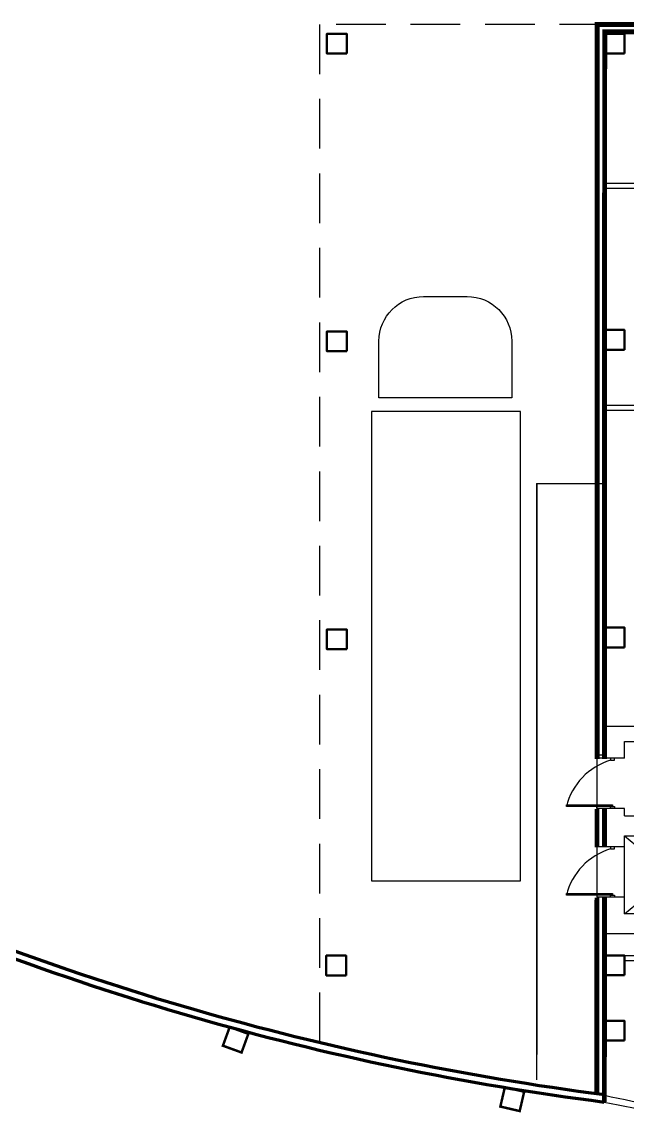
# Model space of a CAD drawing. Header units: millimetres. Extents: x 72758 to 367830, y 150032 to 293149.
# Drawn here: x 131760 to 143975, y 207419 to 229614 of the extents above; entities that cross this region are included whole.
import ezdxf

# ---------------------------------------------------------------- set-up
doc = ezdxf.new("R2010")
doc.units = ezdxf.units.MM
doc.linetypes.add('штриховая', pattern=[0.75, 0.5, -0.25])
doc.layers.add('4', color=34, linetype='Continuous')
doc.layers.add('columns', color=192, linetype='Continuous')

# ---------------------------------------------------------------- blocks, each defined once
blk = doc.blocks.new('Z$W@#52')
at = {"layer": 'columns', "lineweight": 0, "ltscale": 2000, "const_width": 50}
blk.add_lwpolyline([(21.53718579444103, 237.3432156166527), (224.6487432743888, 581.9381883283204), (569.243715985911, 378.8266308484599), (366.1321585060796, 34.23165813692322), (21.53718579455744, 237.3432156167983)], dxfattribs=at)
blk = doc.blocks.new('Z$W@#13317')
at = {"layer": 'columns', "lineweight": 50}
blk.add_lwpolyline([(400.0000000000582, 0), (5.820766091346741e-11, 0), (5.820766091346741e-11, 400), (400.0000000000582, 400)], close=True, dxfattribs=at)
blk.add_lwpolyline([(400.0000000000582, 0), (5.820766091346741e-11, 0), (5.820766091346741e-11, 400), (400.0000000000582, 400)], close=True, dxfattribs=at)
blk = doc.blocks.new('Z$W@#11163')
at = {"layer": '4', "linetype": 'Continuous'}
for points in [[(39.0110000007553, 39.0110000007553), (39.0110000007553, 970.9892000129839), (70.21980000135954, 970.9892000129839), (70.21980000135954, 39.0110000007553)], [(0, 78.0220000015106), (39.0110000007553, 78.0220000015106), (39.0110000007553, 0), (0, 0)], [(1010.000200013747, 78.0220000015106), (970.9892000129912, 78.0220000015106), (970.9892000129912, 0), (1010.000200013747, 0)]]:
    blk.add_lwpolyline(points, close=True, dxfattribs=at)
blk.add_arc((-275.6567936798092, -288.5740792912693), 1298.274036924243, 16.40181699703405, 75.97330530512889, dxfattribs=at)

msp = doc.modelspace()

# ---------------------------------------------------------------- linework, layer by layer
at = {"color": 0, "linetype": 'штриховая', "ltscale": 2000}
for p, q in [((143594.5163490103, 229563.7685528826), (137754.804216779, 229563.7685528826)), ((137754.804216779, 229563.7685528826), (137754.804216779, 209043.347827686))]:
    msp.add_line(p, q, dxfattribs=at)
at = {"color": 0, "ltscale": 1000}
for p, q in [((144998.1098220657, 226263.7952950597), (143504.9523078027, 226263.7952950597)), ((144998.1098220657, 226263.7952950597), (143504.9523078027, 226263.7952950597)), ((144998.1098220657, 226363.7952950597), (143504.9840433245, 226363.7952950597)), ((144998.1098220657, 226363.7952950597), (143504.9840433245, 226363.7952950597)), ((149047.699241832, 221788.6193003971), (143503.5320873867, 221788.6193003971)), ((149047.9265892404, 221888.6193003971), (143503.5638229075, 221888.6193003971)), ((142138.9955252541, 208309.5172553733), (142138.9955252541, 220316.5047941906)), ((142138.9955252541, 220316.5047941906), (143509.1577212001, 220316.5047941906))]:
    msp.add_line(p, q, dxfattribs=at)
at = {"color": 0, "linetype": 'Continuous'}
msp.add_line((142138.9955252541, 220322.9966843929), (142138.9955252541, 208816.1773907077), dxfattribs=at)
at = {"color": 0, "linetype": 'Continuous', "ltscale": 2000}
for p, q in [((153107.1796934196, 215425.0055403477), (143505.1139783777, 215425.0055403477)), ((143905.126992969, 214784.3817129871), (143905.1283326634, 215125.0391601855)), ((143505.1288045795, 214850.1069324659), (143355.1208605563, 214850.1069324659)), ((143905.126992969, 214784.3817129871), (143350.4538396281, 214784.3817129871)), ((143350.4538396281, 214784.3817129871), (143350.4538396281, 213774.3817129871)), ((143476.1288045795, 213833.1069324659), (143326.1208605563, 213833.1069324659)), ((143905.1230209685, 213774.3817129871), (143350.1351453644, 213774.3817129871)), ((143350.4538396281, 213774.3817129871), (143350.4541464933, 213813.3964906493)), ((143350.4541464933, 213813.3964906493), (143350.4539930607, 213793.8891018182)), ((143905.1224336532, 213625.0391601967), (143905.1230209685, 213774.3817129871)), ((143905.1208605563, 211648.2555782981), (145804.7953479654, 213225.0320606492)), ((143905.1208605563, 213225.0320606492), (145804.7953479654, 211648.2555782981)), ((143349.8904458248, 212998.8844325384), (143349.5717515611, 211988.8844325384)), ((143905.1208605563, 212998.8844325384), (143349.8904458248, 212998.8844325384)), ((143905.1168885558, 211988.8844325384), (143349.5717515611, 211988.8844325384)), ((143904.804216779, 210813.7685528826), (147304.804216779, 210813.7685528826)), ((143904.804216779, 210713.7685528826), (147304.804216779, 210713.7685528826))]:
    msp.add_line(p, q, dxfattribs=at)
at = {"color": 0, "ltscale": 2000}
for p, q in [((143905.1283326634, 215125.0391601855), (149370.3054761823, 215125.0180565473)), ((143905.1224336532, 213625.0391601967), (149370.299577172, 213625.0180565584))]:
    msp.add_line(p, q, dxfattribs=at)
for points in [[(151508.3802625305, 229563.7685528826, 100, 100, 0), (143355.9519682267, 229563.7685528826, 100, 100, 0), (143351.2849472986, 214773.1316516241, 0, 0, 0)], [(143905.4469723237, 229563.7685528826, 100, 100, 0), (151908.3802625305, 229563.7685528826, 0, 0, 0)], [(151908.3796726289, 229413.7685528826, 100, 100, 0), (143505.9519682267, 229413.7685528826, 100, 100, 0), (143501.3056858332, 214773.1316516241, 0, 0, 0)], [(143350.9662530349, 213763.1316516241, 100, 100, 0), (143350.7215534962, 212987.6343711764, 0, 0, 0)], [(143500.9851570717, 213763.1316516241, 100, 100, 0), (143500.7390489691, 212987.6343711764, 0, 0, 0)], [(143350.4028592325, 211977.6343711764, 100, 100, 0), (143348.6441758928, 208031.5331597058, 0, 0, 0)], [(143500.4185202076, 211977.6343711764, 100, 100, 0), (143498.5955262874, 207860.7873188825, 0, 0, 0)]]:
    msp.add_lwpolyline(points, format="xyseb", dxfattribs=at)
at = {"color": 0}
msp.add_lwpolyline([(139855.3307944267, 224086.2435141308), (140732.2277840107, 224086.2435141308, -0.414213562373095), (141632.2277842491, 223186.2435141308), (141632.2277842491, 222042.775510679), (138955.3307941883, 222042.775510679), (138955.3307941883, 223186.2435141308, -0.414213562373095)], format="xyb", close=True, dxfattribs=at)
msp.add_lwpolyline([(141806.6142948597, 212313.2955144746), (141806.6142948597, 221770.6014471753), (138806.6142948597, 221770.6014471753), (138806.6142948597, 212313.2955144746)], close=True, dxfattribs=at)
at = {"color": 0, "linetype": 'Continuous', "ltscale": 2000}
for points in [[(143505.1208605563, 214784.3817129871), (143506.814318047, 217015.7786541497), (143506.8074358684, 217015.7786541497), (143505.1139783777, 214784.3817129871)], [(143505.1139783777, 213774.3817129871), (143505.1139783777, 213625.0407332992), (143505.1208605563, 213625.0407332992), (143505.1208605563, 213774.3817129871)], [(143505.1208605563, 212998.8844325384), (143505.1208605563, 213225.040476949), (143505.1208605563, 213225.040476949)], [(146204.793774889, 213225.0301163374), (146204.7953479654, 211248.2555782981), (143505.1208605563, 211248.2555782981), (143505.1208605563, 211988.8844325384)]]:
    msp.add_lwpolyline(points, dxfattribs=at)
msp.add_lwpolyline([(143905.1208605563, 213225.0320606492), (145804.7953479654, 213225.0320606492), (145804.7953479654, 211648.2555782981), (143905.1208605563, 211648.2555782981), (143905.1208605563, 213225.0320606492)], close=True, dxfattribs=at)
at = {"color": 0, "linetype": 'Continuous', "lineweight": 100, "ltscale": 2000}
for radius, start, end in [(55244.77794079479, 245.1110646811772, 262.6648436611932), (55394.77794079479, 245.1100512476244, 262.6847648133685)]:
    msp.add_arc((150551.9213775602, 262804.686138913), radius, start, end, dxfattribs=at)
at = {"color": 0, "linetype": 'Continuous', "ltscale": 2000}
for centre, radius, start, end in [((183346.697478165, 395760.0357808163), 191944.4079148153, 258.0181350399325, 258.6996476773667), ((191492.4114235752, 442496.8597142007), 239494.2438419971, 258.439851894204, 258.9795649064217)]:
    msp.add_arc(centre, radius, start, end, dxfattribs=at)

# ---------------------------------------------------------------- block references
at = {"color": 0, "linetype": 'Continuous', "lineweight": 50, "ltscale": 2000}
for p in [(137904.804216779, 228979.3792457338), (143505.9519682267, 228979.3792457338), (137906.814318047, 222981.3893470019), (143504.804216779, 223013.7685528826), (137906.814318047, 216981.3893470019), (143506.814318047, 217015.7786541497), (137893.9065592895, 210411.5785034681), (143504.804216779, 210413.7685528826), (143504.804216779, 209096.8658556072)]:
    msp.add_blockref('Z$W@#13317', p, dxfattribs=at)
at = {"color": 0, "lineweight": 0, "ltscale": 2000}
for name, p, rotation in [('Z$W@#11163', (143703.9731091085, 213774.3817129871), 89.99954934758702), ('Z$W@#11163', (143703.9731091085, 211988.8844325384), 89.99954934758702), ('Z$W@#52', (135831.8199038255, 208758.2145088948), 10.48088561233453), ('Z$W@#52', (141453.1989089075, 207536.5180185344), 17.43664328270274)]:
    msp.add_blockref(name, p, dxfattribs=dict(at, rotation=rotation))

doc.saveas('drawing.dxf')
